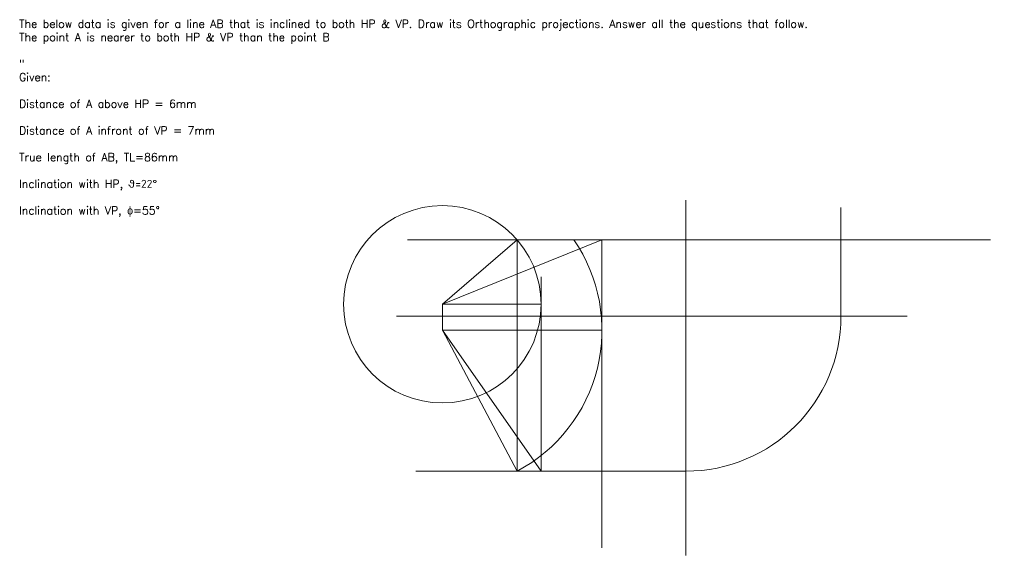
# Model space of a CAD drawing. Header units: millimetres. Extents: x -9631 to 7217, y -631 to 1394.
# Drawn here: x -9630.6 to -9145.4, y 249.1 to 517.2 of the extents above; entities that cross this region are included whole.
import ezdxf

# ---------------------------------------------------------------- set-up
doc = ezdxf.new("R2010")
doc.units = ezdxf.units.MM
doc.layers.get('0').update_dxf_attribs({"lineweight": 15})
doc.styles.get("Standard").update_dxf_attribs({"font": 'simplex8.shx'})

msp = doc.modelspace()

# ---------------------------------------------------------------- linework, layer by layer
for p, q in [((-9297.569, 426.815), (-9297.569, 249.12)), ((-9220.122, 368.778), (-9220.122, 423.141)), ((-9339.524, 406.994), (-9436.615, 406.994)), ((-9419.262, 374.778), (-9339.524, 406.994)), ((-9419.262, 374.778), (-9381.908, 406.994)), ((-9381.908, 406.994), (-9381.908, 291.331)), ((-9381.908, 406.994), (-9381.908, 291.331)), ((-9339.524, 406.994), (-9339.524, 252.947)), ((-9339.524, 406.994), (-9145.383, 406.994)), ((-9369.934, 291.331), (-9369.934, 388.512)), ((-9419.262, 368.778), (-9419.262, 374.778)), ((-9419.262, 374.778), (-9369.934, 374.778)), ((-9442.223, 368.778), (-9187.102, 368.778)), ((-9419.262, 368.778), (-9419.262, 361.778)), ((-9419.262, 361.778), (-9419.262, 361.778)), ((-9419.262, 361.778), (-9369.934, 291.331)), ((-9419.262, 361.778), (-9339.524, 361.778)), ((-9381.908, 291.331), (-9419.262, 361.778)), ((-9369.934, 291.331), (-9432.576, 291.331)), ((-9297.569, 291.331), (-9381.908, 291.331))]:
    msp.add_line(p, q)
msp.add_circle((-9419.262, 374.778), 49.328)
for centre, radius, start, end in [((-9419.262, 361.778), 79.738, 297.93447, 34.5455), ((-9297.569, 368.778), 77.447, 270, 0)]:
    msp.add_arc(centre, radius, start, end)

# ---------------------------------------------------------------- texts
at = {"insert": (-9630.73, 517.009), "char_height": 4, "width": 481, "attachment_point": 1}
msp.add_mtext('The below data is given for a line AB that is inclined to both HP & VP. Draw its Orthographic projections. Answer all the questions that follow.\\PThe point A is nearer to both HP & VP than the point B\\P\\P"\\PGiven:\\P\\PDistance of A above HP = 6mm\\P\\PDistance of A infront of VP = 7mm\\P\\PTrue length of AB, TL=86mm\\P\\PInclination with HP, θ=22°\\P\\PInclination with VP, ϕ=55°', dxfattribs=at)

doc.saveas('drawing.dxf')
